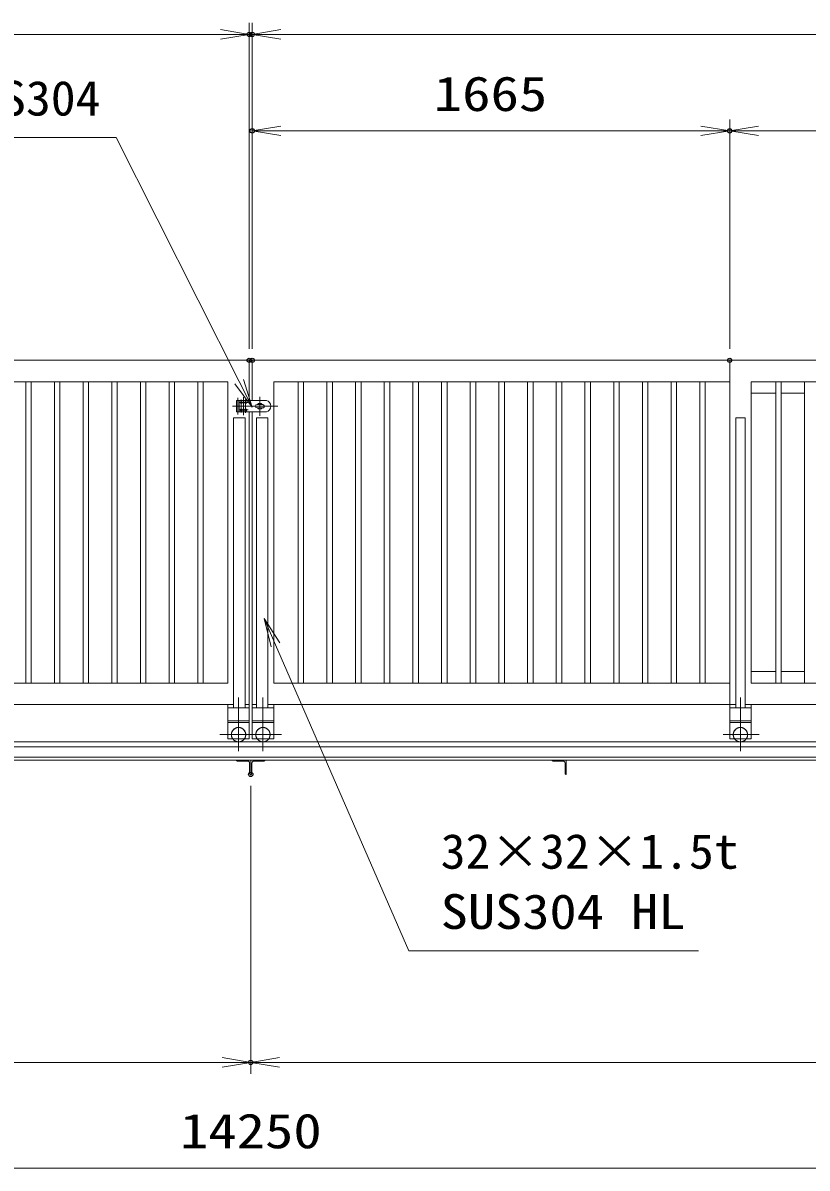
# Model space of a CAD drawing. Units: millimetres at full size. Extents: x -11880 to 11880, y -8400 to 8400.
# Drawn here: x 317 to 3051, y 795 to 4788 of the extents above; entities that cross this region are included whole.
import ezdxf
from ezdxf.enums import TextEntityAlignment as Align

# ---------------------------------------------------------------- set-up
doc = ezdxf.new("R2010")
doc.units = ezdxf.units.MM
doc.header["$LTSCALE"] = 30
doc.header["$PDMODE"] = 32
doc.header["$PDSIZE"] = 15
for name, pattern in [('USER1', [10.7, 5, -2.5, 0.7, -2.5]), ('USER2', [2.7, 2, -0.7]), ('USER4', [80, 60, -20]), ('USER5', [160, 100, -20, 20, -20])]:
    doc.linetypes.add(name, pattern=pattern)
for name, color, linetype, lineweight in [('0-1_外形線', 7, 'Continuous', 18), ('0-2_01', 4, 'Continuous', 18), ('0-3_軸線', 6, 'USER1', 18), ('0-4_隠れ線', 4, 'USER2', 18), ('0-8_寸法線', 3, 'Continuous', 18), ('0-9_0', 7, 'Continuous', 18), ('0-B_細線', 4, 'Continuous', 18)]:
    doc.layers.add(name, color=color, linetype=linetype, lineweight=lineweight)
doc.layers.add('0-A_DEFPOINTS', color=7, linetype='Continuous')
doc.styles.add('ＭＳ ゴシック', font='')
doc.styles.get('ＭＳ ゴシック').set_extended_font_data('MS Gothic')

# ---------------------------------------------------------------- blocks, each defined once
blk = doc.blocks.new('_OPEN')
at = {"layer": '0-9_0'}
blk.add_line((0, 0), (-30, 0), dxfattribs=at)
blk.add_lwpolyline([(-30, 5), (0, 0), (-30, -5)], dxfattribs=at)
blk = doc.blocks.new('S161')
at = {"layer": '0-8_寸法線'}
for points in [[(12807070.8, -15406529.7), (12776737.2, -15406529.7), (12762802.4, -15374533), (12761604.6, -15371782.5)], [(12763260.8, -15374333.3), (12761604.6, -15371782.5), (12762344, -15374732.6)]]:
    blk.add_lwpolyline(points, dxfattribs=at)
at = {"layer": '0-8_寸法線', "color": 254, "style": 'ＭＳ ゴシック'}
for s, width, p in [('32×32×1.5t', 1.05, (12780085.2, -15399039.2)), ('SUS304 HL', 1.15, (12780085.2, -15405339.2))]:
    blk.add_text(s, height=3637, dxfattribs=dict(at, width=width)).set_placement(p, align=Align.BOTTOM_LEFT)
blk = doc.blocks.new('S165')
at = {"layer": '0-8_寸法線'}
for points in [[(12687747.1, -15321462.8), (12746131.9, -15321462.8), (12759001.6, -15346994.5), (12760352, -15349673.4)], [(12758555.1, -15347219.5), (12760352, -15349673.4), (12759448.1, -15346769.4)]]:
    blk.add_lwpolyline(points, dxfattribs=at)
at = {"layer": '0-8_寸法線', "color": 254, "style": 'ＭＳ ゴシック', "width": 1.05}
blk.add_text('MARUKI 掛金 120 SUS304', height=3637, dxfattribs=at).set_placement((12687315.1, -15320272.3), align=Align.BOTTOM_LEFT)

msp = doc.modelspace()

# ---------------------------------------------------------------- linework, layer by layer
at = {"layer": '0-1_外形線'}
for p, q in [((1106.17, 3611.32), (-1228.49, 3611.32)), ((1106.17, 3611.32), (-1228.49, 3611.32)), ((1106.17, 3471.32), (1106.17, 3611.32)), ((1106.17, 3471.32), (1106.17, 3611.32)), ((1116.17, 3611.32), (3450.82, 3611.32)), ((1116.17, 3611.32), (3450.82, 3611.32)), ((1116.17, 3471.32), (1116.17, 3611.32)), ((1116.17, 3471.32), (1116.17, 3611.32)), ((2781.17, 2411.31), (2781.17, 3611.32)), ((2781.17, 2411.31), (2781.17, 3611.32)), ((1031.17, 3536.32), (-558.83, 3536.32)), ((1031.17, 3536.32), (-558.83, 3536.32)), ((326.67, 2486.31), (326.67, 3536.32)), ((326.67, 2486.31), (326.67, 3536.32)), ((345.67, 2486.31), (345.67, 3536.32)), ((345.67, 2486.31), (345.67, 3536.32)), ((426.67, 2486.31), (426.67, 3536.32)), ((426.67, 2486.31), (426.67, 3536.32)), ((445.67, 2486.31), (445.67, 3536.32)), ((445.67, 2486.31), (445.67, 3536.32)), ((526.67, 2486.31), (526.67, 3536.32)), ((526.67, 2486.31), (526.67, 3536.32)), ((545.67, 2486.31), (545.67, 3536.32)), ((545.67, 2486.31), (545.67, 3536.32)), ((626.67, 2486.31), (626.67, 3536.32)), ((626.67, 2486.31), (626.67, 3536.32)), ((645.67, 2486.31), (645.67, 3536.32)), ((645.67, 2486.31), (645.67, 3536.32)), ((726.67, 2486.31), (726.67, 3536.32)), ((726.67, 2486.31), (726.67, 3536.32)), ((745.67, 2486.31), (745.67, 3536.32)), ((745.67, 2486.31), (745.67, 3536.32)), ((826.67, 2486.31), (826.67, 3536.32)), ((826.67, 2486.31), (826.67, 3536.32)), ((845.67, 2486.31), (845.67, 3536.32)), ((845.67, 2486.31), (845.67, 3536.32)), ((926.67, 2486.31), (926.67, 3536.32)), ((926.67, 2486.31), (926.67, 3536.32)), ((945.67, 2486.31), (945.67, 3536.32)), ((945.67, 2486.31), (945.67, 3536.32)), ((1031.17, 2486.31), (1031.17, 3536.32)), ((1031.17, 2486.31), (1031.17, 3536.32)), ((1191.17, 2486.31), (1191.17, 3536.32)), ((1191.17, 3536.32), (2781.17, 3536.32)), ((1276.67, 2486.31), (1276.67, 3536.32)), ((1276.67, 2486.31), (1276.67, 3536.32)), ((1295.67, 2486.31), (1295.67, 3536.32)), ((1295.67, 2486.31), (1295.67, 3536.32)), ((1376.67, 2486.31), (1376.67, 3536.32)), ((1376.67, 2486.31), (1376.67, 3536.32)), ((1395.67, 2486.31), (1395.67, 3536.32)), ((1395.67, 2486.31), (1395.67, 3536.32)), ((1476.67, 2486.31), (1476.67, 3536.32)), ((1476.67, 2486.31), (1476.67, 3536.32)), ((1495.67, 2486.31), (1495.67, 3536.32)), ((1495.67, 2486.31), (1495.67, 3536.32)), ((1576.67, 2486.31), (1576.67, 3536.32)), ((1576.67, 2486.31), (1576.67, 3536.32)), ((1595.67, 2486.31), (1595.67, 3536.32)), ((1595.67, 2486.31), (1595.67, 3536.32)), ((1676.67, 2486.31), (1676.67, 3536.32)), ((1676.67, 2486.31), (1676.67, 3536.32)), ((1695.67, 2486.31), (1695.67, 3536.32)), ((1695.67, 2486.31), (1695.67, 3536.32)), ((1776.67, 2486.31), (1776.67, 3536.32)), ((1776.67, 2486.31), (1776.67, 3536.32)), ((1795.67, 2486.31), (1795.67, 3536.32)), ((1795.67, 2486.31), (1795.67, 3536.32)), ((1876.67, 2486.31), (1876.67, 3536.32)), ((1876.67, 2486.31), (1876.67, 3536.32)), ((1895.67, 2486.31), (1895.67, 3536.32)), ((1895.67, 2486.31), (1895.67, 3536.32)), ((1976.67, 2486.31), (1976.67, 3536.32)), ((1976.67, 2486.31), (1976.67, 3536.32)), ((1995.67, 2486.31), (1995.67, 3536.32)), ((1995.67, 2486.31), (1995.67, 3536.32)), ((2076.67, 2486.31), (2076.67, 3536.32)), ((2076.67, 2486.31), (2076.67, 3536.32)), ((2095.67, 2486.31), (2095.67, 3536.32)), ((2095.67, 2486.31), (2095.67, 3536.32)), ((2176.67, 2486.31), (2176.67, 3536.32)), ((2176.67, 2486.31), (2176.67, 3536.32)), ((2195.67, 2486.31), (2195.67, 3536.32)), ((2195.67, 2486.31), (2195.67, 3536.32)), ((2276.67, 2486.31), (2276.67, 3536.32)), ((2276.67, 2486.31), (2276.67, 3536.32)), ((2295.67, 2486.31), (2295.67, 3536.32)), ((2295.67, 2486.31), (2295.67, 3536.32)), ((2376.67, 2486.31), (2376.67, 3536.32)), ((2376.67, 2486.31), (2376.67, 3536.32)), ((2395.67, 2486.31), (2395.67, 3536.32)), ((2395.67, 2486.31), (2395.67, 3536.32)), ((2476.67, 2486.31), (2476.67, 3536.32)), ((2476.67, 2486.31), (2476.67, 3536.32)), ((2495.67, 2486.31), (2495.67, 3536.32)), ((2495.67, 2486.31), (2495.67, 3536.32)), ((2576.67, 2486.31), (2576.67, 3536.32)), ((2576.67, 2486.31), (2576.67, 3536.32)), ((2595.67, 2486.31), (2595.67, 3536.32)), ((2595.67, 2486.31), (2595.67, 3536.32)), ((2676.67, 2486.31), (2676.67, 3536.32)), ((2676.67, 2486.31), (2676.67, 3536.32)), ((2695.67, 2486.31), (2695.67, 3536.32)), ((2695.67, 2486.31), (2695.67, 3536.32)), ((2856.17, 3536.32), (3442.4, 3536.32)), ((2856.17, 2486.31), (2856.17, 3536.32)), ((2856.17, 2486.31), (2856.17, 3536.32)), ((2856.17, 3536.32), (3442.4, 3536.32)), ((2941.67, 2486.31), (2941.67, 3536.32)), ((2941.67, 2486.31), (2941.67, 3536.32)), ((2960.67, 2486.31), (2960.67, 3536.32)), ((2960.67, 2486.31), (2960.67, 3536.32)), ((3041.67, 2486.31), (3041.67, 3536.32)), ((3041.67, 2486.31), (3041.67, 3536.32)), ((2941.67, 3496.32), (2856.17, 3496.32)), ((2941.67, 3496.32), (2856.17, 3496.32)), ((3041.67, 3496.32), (2960.67, 3496.32)), ((3041.67, 3496.32), (2960.67, 3496.32)), ((1166.17, 3471.32), (1061.17, 3471.32)), ((1061.17, 3471.32), (1061.17, 3431.32)), ((1153.17, 3457.32), (1133.17, 3457.32)), ((1153.17, 3445.32), (1133.17, 3445.32)), ((1051.17, 3411.32), (1051.17, 2399.31)), ((1051.17, 3411.32), (1051.17, 2399.31)), ((1051.17, 3411.32), (1091.17, 3411.32)), ((1051.17, 3411.32), (1091.17, 3411.32)), ((1061.17, 3431.32), (1166.17, 3431.32)), ((1091.17, 3411.32), (1091.17, 2399.31)), ((1091.17, 3411.32), (1091.17, 2399.31)), ((1106.17, 2411.31), (1106.17, 3431.32)), ((1106.17, 2411.31), (1106.17, 3431.32)), ((1116.17, 2411.31), (1116.17, 3431.32)), ((1116.17, 2411.31), (1116.17, 3431.32)), ((1171.17, 3411.32), (1131.17, 3411.32)), ((1131.17, 3411.32), (1131.17, 2399.31)), ((1131.17, 3411.32), (1131.17, 2399.31)), ((1171.17, 3411.32), (1131.17, 3411.32)), ((1171.17, 3411.32), (1171.17, 2399.31)), ((1171.17, 3411.32), (1171.17, 2399.31)), ((2802.67, 3411.32), (2802.67, 2399.31)), ((2834.67, 3411.32), (2802.67, 3411.32)), ((2802.67, 3411.32), (2802.67, 2399.31)), ((2834.67, 3411.32), (2802.67, 3411.32)), ((2834.67, 3411.32), (2834.67, 2399.31)), ((2834.67, 3411.32), (2834.67, 2399.31)), ((2856.17, 2526.31), (2941.67, 2526.31)), ((2856.17, 2526.31), (2941.67, 2526.31)), ((2960.67, 2526.31), (3041.67, 2526.31)), ((2960.67, 2526.31), (3041.67, 2526.31)), ((-558.83, 2486.31), (1031.17, 2486.31)), ((-558.83, 2486.31), (1031.17, 2486.31)), ((2781.17, 2486.31), (1191.17, 2486.31)), ((2856.17, 2486.31), (4446.17, 2486.31)), ((2856.17, 2486.31), (4446.17, 2486.31)), ((1051.17, 2411.31), (-580.33, 2411.31)), ((1051.17, 2411.31), (-580.33, 2411.31)), ((1171.17, 2411.31), (2802.67, 2411.31)), ((1171.17, 2411.31), (2802.67, 2411.31)), ((2834.67, 2411.31), (4446.17, 2411.31)), ((2834.67, 2411.31), (4446.17, 2411.31)), ((1111.17, 2281.31), (-6001.83, 2281.31)), ((1111.17, 2281.31), (-6001.83, 2281.31)), ((1111.17, 2281.31), (8224.17, 2281.31)), ((1111.17, 2281.31), (8224.17, 2281.31)), ((1111.17, 2263.81), (-6001.83, 2263.81)), ((1111.17, 2263.81), (-6001.83, 2263.81)), ((1111.17, 2263.81), (8224.17, 2263.81)), ((1111.17, 2263.81), (8224.17, 2263.81)), ((1111.17, 2228.11), (-6001.83, 2228.11)), ((1111.17, 2228.11), (-6001.83, 2228.11)), ((1111.17, 2217.81), (-6001.83, 2217.81)), ((1111.17, 2217.81), (-6001.83, 2217.81)), ((1056.17, 2217.81), (1106.17, 2217.81)), ((1056.17, 2217.81), (1106.17, 2217.81)), ((1111.17, 2228.11), (8224.17, 2228.11)), ((1111.17, 2228.11), (8224.17, 2228.11)), ((1111.17, 2217.81), (8224.17, 2217.81)), ((1111.17, 2217.81), (8224.17, 2217.81)), ((1166.17, 2217.81), (1116.17, 2217.81)), ((1166.17, 2217.81), (1116.17, 2217.81)), ((2161.17, 2216.81), (2161.17, 2217.81)), ((2161.17, 2216.81), (2161.17, 2217.81)), ((2200.67, 2213.81), (2164.17, 2213.81)), ((2200.67, 2213.81), (2164.17, 2213.81)), ((2216.17, 2217.81), (2166.17, 2217.81)), ((2216.17, 2217.81), (2166.17, 2217.81)), ((2207.17, 2170.81), (2207.17, 2207.31)), ((2207.17, 2170.81), (2207.17, 2207.31)), ((2211.17, 2217.81), (2211.17, 2167.81)), ((2211.17, 2167.81), (2210.17, 2167.81))]:
    msp.add_line(p, q, dxfattribs=at)
for points in [[(2781.17, 2486.31), (1191.17, 2486.31), (1191.17, 3536.32), (2781.17, 3536.32)], [(2211.17, 2217.81), (2211.17, 2167.81), (2210.17, 2167.81)]]:
    msp.add_lwpolyline(points, dxfattribs=at)
for centre in [(1078.17, 3464.32), (1078.17, 3438.32), (1093.17, 3464.32), (1093.17, 3438.32)]:
    msp.add_circle(centre, 4, dxfattribs=at)
for centre, radius, start, end in [((1133.17, 3451.32), 6, 90.00001, 270), ((1143.17, 3451.32), 10, 36.8699, 143.1301), ((1143.17, 3451.32), 10, 216.8699, 323.1301), ((1153.17, 3451.32), 6, 270, 90.00001), ((1160.33, 3451.32), 20.83, 286.2601, 73.73985), ((2164.17, 2216.81), 3, 180, 270), ((2164.17, 2216.81), 3, 180, 270), ((2200.67, 2207.31), 6.5, 0, 90), ((2200.67, 2207.31), 6.5, 0, 90), ((2210.17, 2170.81), 3, 180, 270), ((2210.17, 2170.81), 3, 180, 270)]:
    msp.add_arc(centre, radius, start, end, dxfattribs=at)
at = {"layer": '0-2_01', "linetype": 'USER5'}
for p, q in [((1068.67, 2435.63), (1068.67, 2248.52)), ((1068.67, 2435.63), (1068.67, 2248.52)), ((1153.67, 2435.63), (1153.67, 2248.52)), ((1153.67, 2435.63), (1153.67, 2248.52)), ((2818.67, 2435.63), (2818.67, 2248.52)), ((2818.67, 2435.63), (2818.67, 2248.52)), ((1003.57, 2306.31), (1128.9, 2306.31)), ((1003.57, 2306.31), (1128.9, 2306.31)), ((1218.77, 2306.31), (1093.44, 2306.31)), ((1218.77, 2306.31), (1093.44, 2306.31)), ((2883.77, 2306.31), (2758.44, 2306.31)), ((2883.77, 2306.31), (2758.44, 2306.31))]:
    msp.add_line(p, q, dxfattribs=at)
at = {"layer": '0-2_01', "color": 7}
for p, q in [((1031.17, 2411.31), (1031.17, 2291.31)), ((1031.17, 2411.31), (1031.17, 2291.31)), ((1031.17, 2399.31), (1106.17, 2399.31)), ((1031.17, 2399.31), (1106.17, 2399.31)), ((1106.17, 2411.31), (1091.17, 2411.31)), ((1106.17, 2411.31), (1091.17, 2411.31)), ((1106.17, 2411.31), (1106.17, 2291.31)), ((1106.17, 2411.31), (1106.17, 2291.31)), ((1116.17, 2411.31), (1116.17, 2291.31)), ((1116.17, 2411.31), (1131.17, 2411.31)), ((1116.17, 2411.31), (1116.17, 2291.31)), ((1116.17, 2411.31), (1131.17, 2411.31)), ((1191.17, 2399.31), (1116.17, 2399.31)), ((1191.17, 2399.31), (1116.17, 2399.31)), ((1191.17, 2411.31), (1191.17, 2291.31)), ((1191.17, 2411.31), (1191.17, 2291.31)), ((2781.17, 2411.31), (2781.17, 2291.31)), ((2781.17, 2411.31), (2781.17, 2291.31)), ((2856.17, 2399.31), (2781.17, 2399.31)), ((2856.17, 2399.31), (2781.17, 2399.31)), ((2856.17, 2411.31), (2856.17, 2291.31)), ((1031.17, 2354.31), (1106.17, 2354.31)), ((1031.17, 2354.31), (1106.17, 2354.31)), ((1191.17, 2354.31), (1116.17, 2354.31)), ((1191.17, 2354.31), (1116.17, 2354.31)), ((2856.17, 2354.31), (2781.17, 2354.31)), ((2856.17, 2354.31), (2781.17, 2354.31)), ((1031.17, 2291.31), (1106.17, 2291.31)), ((1031.17, 2291.31), (1106.17, 2291.31)), ((1191.17, 2291.31), (1116.17, 2291.31)), ((1191.17, 2291.31), (1116.17, 2291.31)), ((2856.17, 2291.31), (2781.17, 2291.31))]:
    msp.add_line(p, q, dxfattribs=at)
at = {"layer": '0-2_01', "linetype": 'USER4'}
for p, q in [((1031.17, 2348.31), (1106.17, 2348.31)), ((1031.17, 2348.31), (1106.17, 2348.31)), ((1191.17, 2348.31), (1116.17, 2348.31)), ((1191.17, 2348.31), (1116.17, 2348.31)), ((2856.17, 2348.31), (2781.17, 2348.31)), ((2856.17, 2348.31), (2781.17, 2348.31))]:
    msp.add_line(p, q, dxfattribs=at)
at = {"layer": '0-2_01', "color": 7}
msp.add_lwpolyline([(2856.17, 2411.31), (2856.17, 2291.31), (2781.17, 2291.31)], dxfattribs=at)
for centre, start, end in [((1068.67, 2306.31), 323.1301, 216.8699), ((1153.67, 2306.31), 323.1301, 216.8699), ((2818.67, 2306.31), 323.1301, 216.8699), ((1068.67, 2306.31), 216.8699, 323.1301), ((1153.67, 2306.31), 216.8699, 323.1301), ((2818.67, 2306.31), 216.8699, 323.1301)]:
    msp.add_arc(centre, 25, start, end, dxfattribs=at)
at = {"layer": '0-2_01', "linetype": 'USER4'}
for centre, start, end in [((1068.67, 2306.31), 323.1301, 216.8699), ((1153.67, 2306.31), 323.1301, 216.8699), ((2818.67, 2306.31), 323.1301, 216.8699), ((1068.67, 2306.31), 216.8699, 323.1301), ((1153.67, 2306.31), 216.8699, 323.1301), ((2818.67, 2306.31), 216.8699, 323.1301)]:
    msp.add_arc(centre, 25, start, end, dxfattribs=at)
at = {"layer": '0-3_軸線', "linetype": 'Continuous'}
for p, q in [((1066.17, 3421.92), (1066.17, 3480.04)), ((1078.17, 3428.92), (1078.17, 3474.66)), ((1085.67, 3419.67), (1085.67, 3483.02)), ((1093.17, 3427.84), (1093.17, 3474.66)), ((1143.17, 3418.16), (1143.17, 3483.8)), ((1047.05, 3451.32), (1205.57, 3451.32)), ((1071.26, 3464.32), (1100.86, 3464.32)), ((1071.26, 3438.32), (1102.47, 3438.32))]:
    msp.add_line(p, q, dxfattribs=at)
at = {"layer": '0-4_隠れ線', "linetype": 'Continuous'}
msp.add_line((1071.17, 3431.32), (1071.17, 3471.32), dxfattribs=at)
at = {"layer": '0-8_寸法線'}
for p, q in [((1106.17, 3651.32), (1106.17, 4787.64)), ((1106.17, 3651.32), (1106.17, 4787.64)), ((1116.17, 3651.32), (1116.17, 4787.64)), ((1116.17, 3651.32), (1116.17, 4787.64)), ((1106.17, 4747.64), (-3963.83, 4747.64)), ((1006.17, 4747.64), (906.17, 4747.64)), ((1116.17, 4747.64), (1106.17, 4747.64)), ((6186.17, 4747.64), (1116.17, 4747.64)), ((1216.17, 4747.64), (1316.17, 4747.64)), ((1116.17, 3651.32), (1116.17, 4451.31)), ((2781.17, 3651.32), (2781.17, 4451.31)), ((2781.17, 3651.32), (2781.17, 4451.31)), ((2781.17, 4411.31), (1116.17, 4411.31)), ((4446.17, 4411.31), (2781.17, 4411.31)), ((1111.17, 2127.81), (1111.17, 1123.81)), ((1111.17, 2127.81), (1111.17, 1123.81)), ((-4288.83, 1163.81), (1111.17, 1163.81)), ((1111.17, 1163.81), (6511.17, 1163.81)), ((-6013.83, 795.22), (8236.17, 795.22))]:
    msp.add_line(p, q, dxfattribs=at)
at = {"layer": '0-A_DEFPOINTS'}
for p in [(1106.17, 4747.64), (1116.17, 4747.64), (1116.17, 4411.31), (2781.17, 4411.31), (1106.17, 3611.32), (1116.17, 3611.32), (2781.17, 3611.32), (1111.17, 2167.81), (1111.17, 1163.81)]:
    msp.add_point(p, dxfattribs=at)
at = {"layer": '0-B_細線'}
for p, q in [((1061.17, 2216.81), (1061.17, 2217.81)), ((1061.17, 2216.81), (1061.17, 2217.81)), ((1100.67, 2213.81), (1064.17, 2213.81)), ((1100.67, 2213.81), (1064.17, 2213.81)), ((1107.17, 2170.81), (1107.17, 2207.31)), ((1107.17, 2170.81), (1107.17, 2207.31)), ((1111.17, 2217.81), (1111.17, 2167.81)), ((1111.17, 2217.81), (1111.17, 2167.81)), ((1115.17, 2170.81), (1115.17, 2207.31)), ((1115.17, 2170.81), (1115.17, 2207.31)), ((1121.67, 2213.81), (1158.17, 2213.81)), ((1121.67, 2213.81), (1158.17, 2213.81)), ((1161.17, 2216.81), (1161.17, 2217.81)), ((1161.17, 2216.81), (1161.17, 2217.81)), ((1111.17, 2167.81), (1110.17, 2167.81)), ((1111.17, 2167.81), (1112.17, 2167.81))]:
    msp.add_line(p, q, dxfattribs=at)
for points in [[(1111.17, 2217.81), (1111.17, 2167.81), (1110.17, 2167.81)], [(1111.17, 2217.81), (1111.17, 2167.81), (1112.17, 2167.81)]]:
    msp.add_lwpolyline(points, dxfattribs=at)
for centre, radius, start, end in [((1064.17, 2216.81), 3, 180, 270), ((1064.17, 2216.81), 3, 180, 270), ((1100.67, 2207.31), 6.5, 0, 90), ((1100.67, 2207.31), 6.5, 0, 90), ((1121.67, 2207.31), 6.5, 90, 180), ((1121.67, 2207.31), 6.5, 90, 180), ((1158.17, 2216.81), 3, 270, 0), ((1158.17, 2216.81), 3, 270, 0), ((1110.17, 2170.81), 3, 180, 270), ((1110.17, 2170.81), 3, 180, 270), ((1112.17, 2170.81), 3, 270, 0), ((1112.17, 2170.81), 3, 270, 0)]:
    msp.add_arc(centre, radius, start, end, dxfattribs=at)

# ---------------------------------------------------------------- block references
at = {"layer": '0-8_寸法線'}
for name, p, xscale, yscale in [('_OPEN', (1106.17, 4747.64), 3.333333, 3.333333), ('_OPEN', (1106.17, 4747.64), 3.333333, 3.333333), ('S165', (-424229.35, 515103.86), 0.03333333, 0.03333333), ('_OPEN', (2781.17, 4411.31), 3.333333, 3.333333), ('S161', (-424229.35, 515103.86), 0.03333333, 0.03333333), ('_OPEN', (1111.17, 1163.81), 3.333333, 3.333333)]:
    msp.add_blockref(name, p, dxfattribs=dict(at, xscale=xscale, yscale=yscale))
at = {"layer": '0-8_寸法線', "xscale": 3.333333, "yscale": 3.333333, "rotation": 180}
for p in [(1116.17, 4747.64), (1116.17, 4747.64), (1116.17, 4411.31), (2781.17, 4411.31), (1111.17, 1163.81)]:
    msp.add_blockref('_OPEN', p, dxfattribs=at)

# ---------------------------------------------------------------- texts
at = {"layer": '0-8_寸法線', "color": 254, "style": 'ＭＳ ゴシック', "width": 1.2}
for s, p in [('1665', (1749.47, 4444)), ('14250', (863.97, 827.91))]:
    msp.add_text(s, height=121.2, dxfattribs=at).set_placement(p, align=Align.BOTTOM_LEFT)

doc.saveas('drawing.dxf')
